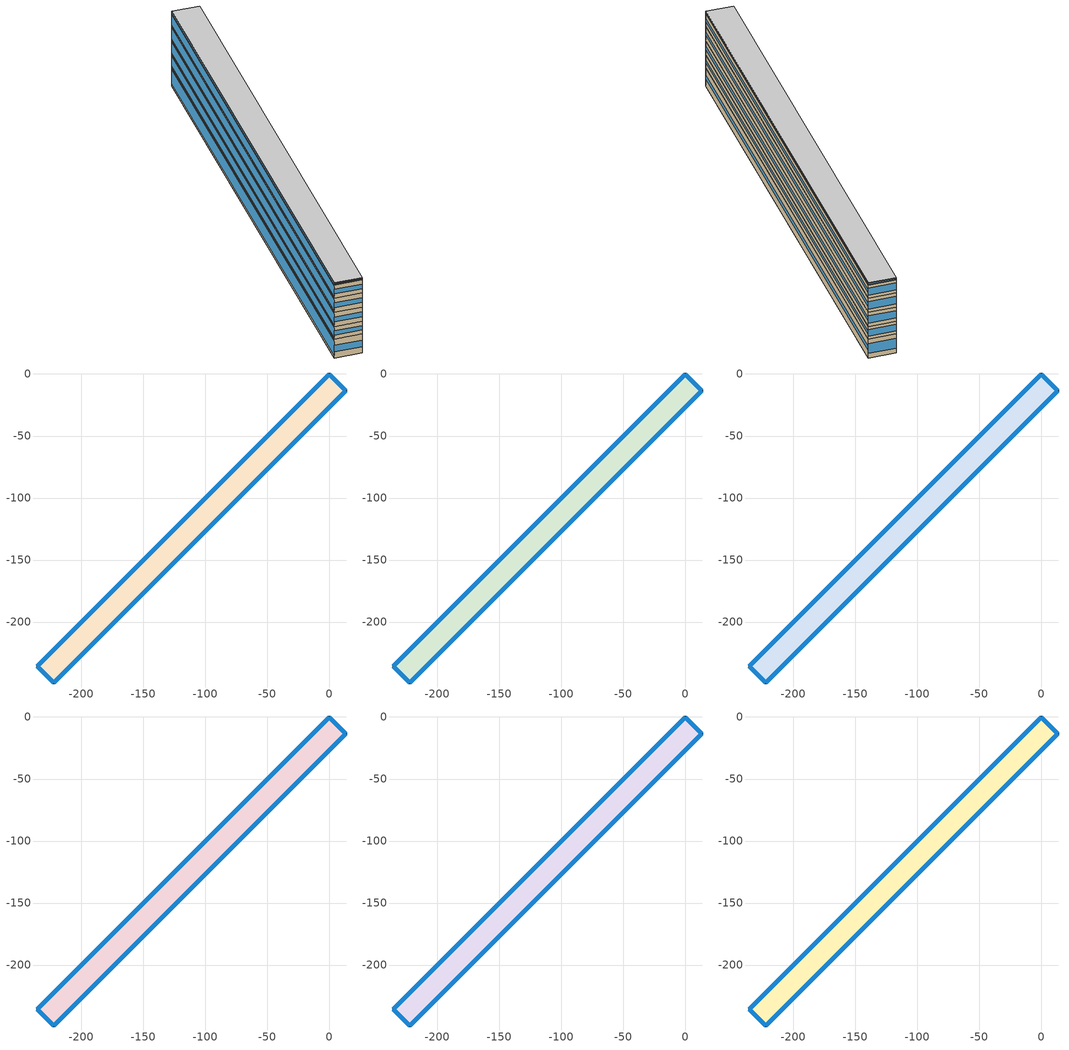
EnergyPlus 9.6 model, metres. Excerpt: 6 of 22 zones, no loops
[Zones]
Thermal Zone 13
 floor to Thermal Zone 12 (Interior Floor): 0,0 13.64,-13.64 -221.85,-249.13 -235.49,-235.49 z104.81
 wall outside (Ext Wall): -221.85,-249.13 13.64,-13.64 0,0 -235.49,-235.49 -221.85,-249.13 z104.81:119.55
 window (Ext Window): -221.84,-249.12 13.63,-13.65 z110.78:113.58; -0.01,-0.01 -235.48,-235.48 z106.87:117.49; 13.63,-13.63 0.01,-0.01 z108.35:116.01; -235.48,-235.49 -221.85,-249.12 z109.67:114.69
Thermal Zone 14
 floor to Thermal Zone 13 (Interior Floor): 0,0 13.64,-13.64 -221.85,-249.13 -235.49,-235.49 z119.55
 wall outside (Ext Wall): -221.85,-249.13 13.64,-13.64 0,0 -235.49,-235.49 -221.85,-249.13 z119.55:129.48
 window (Ext Window): -221.84,-249.12 13.63,-13.65 z123.57:125.46; -0.01,-0.01 -235.48,-235.48 z120.94:128.09; 13.63,-13.63 0.01,-0.01 z121.93:127.1; -235.48,-235.49 -221.85,-249.12 z122.83:126.2
Thermal Zone 15
 floor to Thermal Zone 14 (Interior Floor): 0,0 13.64,-13.64 -221.85,-249.13 -235.49,-235.49 z129.48
 wall outside (Ext Wall): -221.85,-249.13 13.64,-13.64 0,0 -235.49,-235.49 -221.85,-249.13 z129.48:140.63
 window (Ext Window): -221.84,-249.12 13.63,-13.65 z134:136.11; -0.01,-0.01 -235.48,-235.48 z131.04:139.07; 13.63,-13.63 0.01,-0.01 z132.16:137.95; -235.48,-235.49 -221.85,-249.12 z133.16:136.95
Thermal Zone 16
 floor to Thermal Zone 15 (Interior Floor): 0,0 13.64,-13.64 -221.85,-249.13 -235.49,-235.49 z140.63
 wall outside (Ext Wall): -221.85,-249.13 13.64,-13.64 0,0 -235.49,-235.49 -221.85,-249.13 z140.63:151.83
 window (Ext Window): -221.84,-249.12 13.63,-13.65 z145.17:147.29; -0.01,-0.01 -235.48,-235.48 z142.2:150.26; 13.63,-13.63 0.01,-0.01 z143.32:149.14; -235.48,-235.49 -221.85,-249.12 z144.33:148.13
Thermal Zone 17
 floor to Thermal Zone 16 (Interior Floor): 0,0 13.64,-13.64 -221.85,-249.13 -235.49,-235.49 z151.83
 wall outside (Ext Wall): -221.85,-249.13 13.64,-13.64 0,0 -235.49,-235.49 -221.85,-249.13 z151.83:162.13
 window (Ext Window): -221.84,-249.12 13.63,-13.65 z156:157.96; -0.01,-0.01 -235.48,-235.48 z153.27:160.69; 13.63,-13.63 0.01,-0.01 z154.3:159.66; -235.48,-235.49 -221.85,-249.12 z155.23:158.73
Thermal Zone 18
 floor to Thermal Zone 17 (Interior Floor): 0,0 13.64,-13.64 -221.85,-249.13 -235.49,-235.49 z162.13
 wall outside (Ext Wall): -221.85,-249.13 13.64,-13.64 0,0 -235.49,-235.49 -221.85,-249.13 z162.13:163.79
 window (Ext Window): -221.84,-249.12 13.63,-13.65 z162.8:163.12; -0.01,-0.01 -235.48,-235.48 z162.36:163.56; 13.63,-13.63 0.01,-0.01 z162.53:163.39; -235.48,-235.49 -221.85,-249.12 z162.68:163.24
 ceiling to Thermal Zone 19 (Interior Ceiling): -235.49,-235.49 -221.85,-249.13 13.64,-13.64 0,0 z163.79
[Building]
Building 1: North Axis {deg}=-0
[Site:Location]
Washington Dc Dulles IntL Ar: Latitude {deg}=38.98; Longitude {deg}=-77.47; Time Zone {hr}=-5; Elevation {m}=82
[SizingPeriod:DesignDay] Month=7; Day of Month=21; Day Type=SummerDesignDay; Daily Dry-Bulb Temperature Range {deltaC}=14.4; Dry-Bulb Temperature Range Modifier Type=DefaultMultipliers; Barometric Pressure {Pa}=86790; Wind Speed {m/s}=5; Wind Direction {deg}=340; Rain Indicator=No; Snow Indicator=No; Daylight Saving Time Indicator=No; Solar Model Indicator=ASHRAETau; ASHRAE Clear Sky Optical Depth for Beam Irradiance (taub)=0.339; ASHRAE Clear Sky Optical Depth for Diffuse Irradiance (taud)=2.366; Begin Environment Reset Mode=FullResetAtBeginEnvironment
Name | Maximum Dry-Bulb Temperature {C} | Humidity Condition Type | Wetbulb or DewPoint at Maximum Dry-Bulb {C} | Enthalpy at Maximum Dry-Bulb {J/kg}
SALT-LAKE-CITY-IAP Ann Clg .4% Condns DB=>MWB | 36.5 | Wetbulb | 17.1
SALT-LAKE-CITY-IAP Ann Clg .4% Condns DP=>MDB | 22.5 | Dewpoint | 15.6
SALT-LAKE-CITY-IAP Ann Clg .4% Condns Enth=>MDB | 30.8 | Enthalpy |  | 59300
SALT-LAKE-CITY-IAP Ann Clg .4% Condns WB=>MDB | 31.2 | Wetbulb | 19
[Material] Thermal Absorptance=0.9
Name | Roughness | Thickness m | Conductivity W/m-K | Density kg/m3 | Specific Heat J/kg-K | Solar Absorptance | Visible Absorptance
wall concrete | MediumRough | 0.398 | 0.5 | 2243 | 837 | 0.65 | 0.65
Wall Insulation [37] | MediumRough | 0.0681 | 0.0432 | 91 | 837 | 0.5 | 0.5
F16 Acoustic tile | MediumSmooth | 0.0191 | 0.06 | 368 | 590 | 0.3 | 0.3
M11 100mm lightweight concrete | MediumRough | 0.1016 | 0.53 | 1280 | 840 | 0.5 | 0.5
[Material:AirGap]
F05 Ceiling air space resistance: Thermal Resistance m2-K/W=0.18
[WindowMaterial:SimpleGlazingSystem]
Window Material Simple Glazing System: U-Factor W/m2-K=1.51; Solar Heat Gain Coefficient=0.25
[Construction]
Ext Wall: wall concrete, Wall Insulation [37]
Ext Window: Window Material Simple Glazing System
Interior Ceiling: M11 100mm lightweight concrete, F05 Ceiling air space resistance, F16 Acoustic tile
Interior Floor: F16 Acoustic tile, F05 Ceiling air space resistance, M11 100mm lightweight concrete
[Zone]
Thermal Zone 13: 135, 0, 0, 104.81, , 1, , , , , , Yes
Thermal Zone 14: 135, 0, 0, 119.55, , 1, , , , , , Yes
Thermal Zone 15: 135, 0, 0, 129.48, , 1, , , , , , Yes
Thermal Zone 16: 135, 0, 0, 140.63, , 1, , , , , , Yes
Thermal Zone 17: 135, 0, 0, 151.83, , 1, , , , , , Yes
Thermal Zone 18: 135, 0, 0, 162.13, , 1, , , , , , Yes
